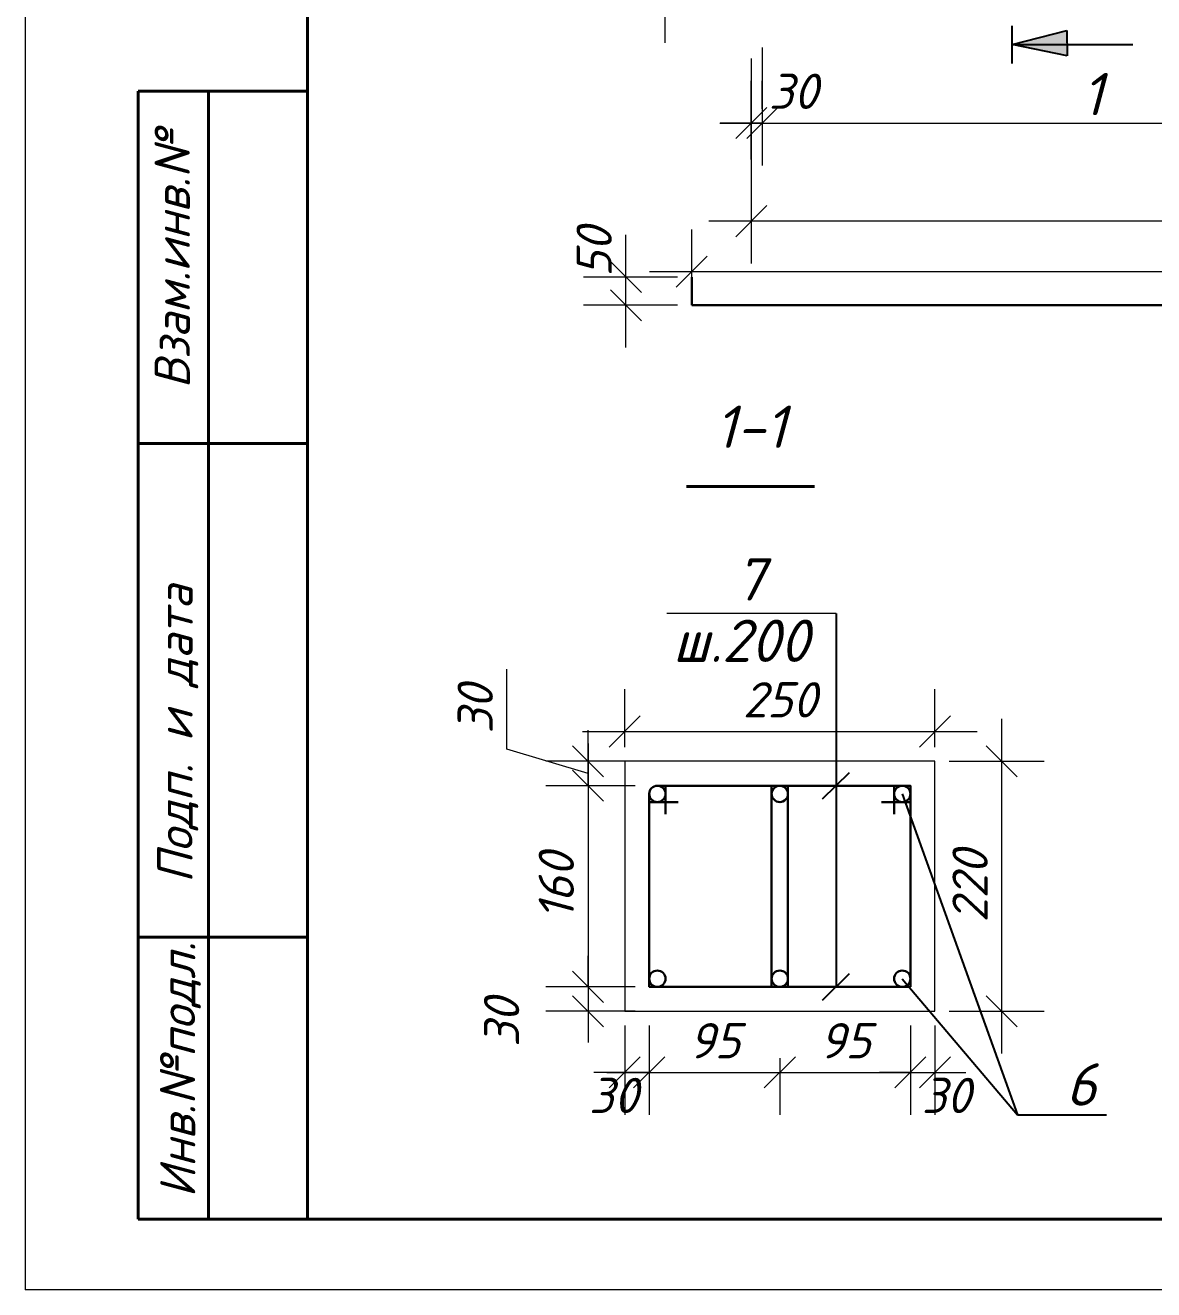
# Model space of a CAD drawing. Extents: x 108150 to 142535, y -18867 to -9422.
# Drawn here: x 140458.8 to 140538.9, y -16092.5 to -16002.8 of the extents above; entities that cross this region are included whole.
import ezdxf

# ---------------------------------------------------------------- set-up
doc = ezdxf.new("R2010")
doc.units = 0
doc.header["$MEASUREMENT"] = 0
doc.header["$PDMODE"] = 32
doc.header["$PDSIZE"] = 0.6
doc.linetypes.add('CENTER', pattern=[50.8, 31.75, -6.35, 6.35, -6.35])
for name, color, linetype, lineweight in [('Выносные', 8, 'Continuous', 15), ('надписи', 2, 'Continuous', 15), ('Основные', 4, 'Continuous', 40), ('Разм.', 8, 'Continuous', 15), ('Размер', 8, 'Continuous', 30), ('РАЗМЕРЫ', 8, 'Continuous', 30), ('Существующ', 7, 'Continuous', 15), ('Текст', 2, 'Continuous', 15)]:
    doc.layers.add(name, color=color, linetype=linetype, lineweight=lineweight)
doc.styles.add('ГОСТ', font='isocpeur.ttf', dxfattribs={"oblique": 15, "height": 2.5})
doc.styles.add('ГОСТ2.5', font='isocpeur.ttf', dxfattribs={"oblique": 15, "height": 2.5})
doc.styles.add('ГОСТ3', font='isocpeur.ttf', dxfattribs={"oblique": 15, "height": 3})
doc.dimstyles.new('100$0', dxfattribs={"dimtxt": 300, "dimasz": 200, "dimexe": 200, "dimexo": 200, "dimgap": 100, "dimtad": 1, "dimtxsty": 'Standard', "dimblk": 'OBLIQUE', "dimcen": -200, "dimclrd": 256, "dimclre": 256, "dimclrt": 256, "dimadec": 0, "dimazin": 0, "dimtfac": 1, "dimtmove": 0, "dimatfit": 1, "dimldrblk": 'OPEN90', "dimfxl": 1, "dimlwd": -1, "dimlwe": -1, "dimarcsym": 0})

# ---------------------------------------------------------------- blocks, each defined once
blk = doc.blocks.new('_Oblique')
at = {"color": 0, "linetype": 'ByBlock', "lineweight": -2}
blk.add_line((-0.5, -0.5), (0.5, 0.5), dxfattribs=at)
blk = doc.blocks.new('*D4336')
at = {"layer": 'Defpoints', "color": 0, "lineweight": 0, "ltscale": 0.5, "transparency": 16777216}
for p in [(140498.748, -16054.991), (140503.082, -16054.991), (140503.082, -16056.728)]:
    blk.add_point(p, dxfattribs=at)
at = {"layer": 'Разм.', "ltscale": 0.5, "transparency": 16777216}
for p, q in [((140492.998, -16054.134), (140492.998, -16048.464)), ((140498.748, -16054.991), (140498.748, -16052.791)), ((140498.748, -16055.859), (140492.998, -16054.134)), ((140502.082, -16054.991), (140495.748, -16054.991)), ((140498.748, -16056.728), (140498.748, -16054.991)), ((140498.748, -16056.728), (140498.748, -16054.991)), ((140502.082, -16056.728), (140495.748, -16056.728)), ((140498.748, -16056.728), (140498.748, -16058.928))]:
    blk.add_line(p, q, dxfattribs=at)
at = {"layer": 'Разм.', "ltscale": 0.5, "transparency": 16777216, "xscale": 2.2, "yscale": 2.2, "zscale": 2.2}
for p, rotation in [((140498.748, -16054.991), 270), ((140498.748, -16056.728), 90)]:
    blk.add_blockref('_Oblique', p, dxfattribs=dict(at, rotation=rotation))
at = {"layer": 'Разм.', "color": 2, "lineweight": 40, "ltscale": 0.5, "transparency": 16777216, "insert": (140490.748, -16051.299), "char_height": 2.5, "attachment_point": 5, "rotation": 90, "style": 'ГОСТ2.5'}
blk.add_mtext('30', dxfattribs=at)
blk = doc.blocks.new('*D4337')
at = {"layer": 'Defpoints', "color": 0, "lineweight": 0, "ltscale": 0.5, "transparency": 16777216}
for p in [(140503.082, -16070.991), (140498.748, -16072.728), (140503.082, -16072.728)]:
    blk.add_point(p, dxfattribs=at)
at = {"layer": 'Разм.', "ltscale": 0.5, "transparency": 16777216}
for p, q in [((140498.748, -16070.991), (140498.748, -16068.791)), ((140502.082, -16070.991), (140495.748, -16070.991)), ((140498.748, -16070.991), (140498.748, -16072.728)), ((140502.082, -16072.728), (140495.748, -16072.728)), ((140498.748, -16072.728), (140498.748, -16074.928))]:
    blk.add_line(p, q, dxfattribs=at)
at = {"layer": 'Разм.', "ltscale": 0.5, "transparency": 16777216, "xscale": 2.2, "yscale": 2.2, "zscale": 2.2}
for p, rotation in [((140498.748, -16070.991), 270), ((140498.748, -16072.728), 90)]:
    blk.add_blockref('_Oblique', p, dxfattribs=dict(at, rotation=rotation))
at = {"layer": 'Разм.', "color": 2, "lineweight": 40, "ltscale": 0.5, "transparency": 16777216, "insert": (140492.618, -16073.525), "char_height": 2.5, "attachment_point": 5, "rotation": 90, "style": 'ГОСТ2.5'}
blk.add_mtext('30', dxfattribs=at)
blk = doc.blocks.new('*D4338')
at = {"layer": 'Defpoints', "color": 0, "lineweight": 0, "ltscale": 0.5, "transparency": 16777216}
for p in [(140500.767, -16056.728), (140498.748, -16070.991), (140500.767, -16070.991)]:
    blk.add_point(p, dxfattribs=at)
at = {"layer": 'Разм.', "ltscale": 0.5, "transparency": 16777216}
for p, q in [((140498.748, -16053.728), (140498.748, -16073.991)), ((140499.767, -16056.728), (140495.748, -16056.728)), ((140499.767, -16070.991), (140495.748, -16070.991))]:
    blk.add_line(p, q, dxfattribs=at)
at = {"layer": 'Разм.', "ltscale": 0.5, "transparency": 16777216, "xscale": 2.2, "yscale": 2.2, "zscale": 2.2}
for p, rotation in [((140498.748, -16056.728), 90), ((140498.748, -16070.991), 270)]:
    blk.add_blockref('_Oblique', p, dxfattribs=dict(at, rotation=rotation))
at = {"layer": 'Разм.', "color": 2, "lineweight": 40, "ltscale": 0.5, "transparency": 16777216, "insert": (140496.498, -16063.859), "char_height": 2.5, "attachment_point": 5, "rotation": 90, "style": 'ГОСТ2.5'}
blk.add_mtext('160', dxfattribs=at)
blk = doc.blocks.new('*D4432')
at = {"layer": 'Defpoints', "color": 0, "lineweight": 0, "ltscale": 0.5, "transparency": 16777216}
for p in [(140523.346, -16054.991), (140528.085, -16054.991), (140523.346, -16072.728)]:
    blk.add_point(p, dxfattribs=at)
at = {"layer": 'Разм.', "ltscale": 0.5, "transparency": 16777216}
for p, q in [((140528.085, -16075.728), (140528.085, -16051.991)), ((140524.346, -16054.991), (140531.085, -16054.991)), ((140524.346, -16072.728), (140531.085, -16072.728))]:
    blk.add_line(p, q, dxfattribs=at)
at = {"layer": 'Разм.', "ltscale": 0.5, "transparency": 16777216, "xscale": 2.2, "yscale": 2.2, "zscale": 2.2}
for p, rotation in [((140528.085, -16054.991), 90), ((140528.085, -16072.728), 270)]:
    blk.add_blockref('_Oblique', p, dxfattribs=dict(at, rotation=rotation))
at = {"layer": 'Разм.', "color": 2, "lineweight": 40, "ltscale": 0.5, "transparency": 16777216, "insert": (140525.835, -16063.859), "char_height": 2.5, "attachment_point": 5, "rotation": 90, "style": 'ГОСТ2.5'}
blk.add_mtext('220', dxfattribs=at)
blk = doc.blocks.new('*D4339')
at = {"layer": 'Defpoints', "color": 0, "lineweight": 0, "ltscale": 0.5, "transparency": 16777216}
for p in [(140521.609, -16072.728), (140523.346, -16072.728), (140523.346, -16077.062)]:
    blk.add_point(p, dxfattribs=at)
at = {"layer": 'Разм.', "ltscale": 0.5, "transparency": 16777216}
for p, q in [((140521.609, -16073.728), (140521.609, -16080.062)), ((140523.346, -16073.728), (140523.346, -16080.062)), ((140521.609, -16077.062), (140519.409, -16077.062)), ((140521.609, -16077.062), (140523.346, -16077.062)), ((140523.346, -16077.062), (140525.546, -16077.062))]:
    blk.add_line(p, q, dxfattribs=at)
at = {"layer": 'Разм.', "ltscale": 0.5, "transparency": 16777216, "xscale": 2.2, "yscale": 2.2, "zscale": 2.2}
blk.add_blockref('_Oblique', (140521.609, -16077.062), dxfattribs=at)
at = {"layer": 'Разм.', "ltscale": 0.5, "transparency": 16777216, "xscale": 2.2, "yscale": 2.2, "zscale": 2.2, "rotation": 180}
blk.add_blockref('_Oblique', (140523.346, -16077.062), dxfattribs=at)
at = {"layer": 'Разм.', "color": 2, "lineweight": 40, "ltscale": 0.5, "transparency": 16777216, "insert": (140524.143, -16078.692), "char_height": 2.5, "attachment_point": 5, "style": 'ГОСТ2.5'}
blk.add_mtext('30', dxfattribs=at)
blk = doc.blocks.new('*D4340')
at = {"layer": 'Defpoints', "color": 0, "lineweight": 0, "ltscale": 0.5, "transparency": 16777216}
for p in [(140501.346, -16072.728), (140503.082, -16072.728), (140501.346, -16077.062)]:
    blk.add_point(p, dxfattribs=at)
at = {"layer": 'Разм.', "ltscale": 0.5, "transparency": 16777216}
for p, q in [((140501.346, -16073.728), (140501.346, -16080.062)), ((140503.082, -16073.728), (140503.082, -16080.062)), ((140501.346, -16077.062), (140499.146, -16077.062)), ((140503.082, -16077.062), (140501.346, -16077.062)), ((140503.082, -16077.062), (140505.282, -16077.062))]:
    blk.add_line(p, q, dxfattribs=at)
at = {"layer": 'Разм.', "ltscale": 0.5, "transparency": 16777216, "xscale": 2.2, "yscale": 2.2, "zscale": 2.2}
blk.add_blockref('_Oblique', (140501.346, -16077.062), dxfattribs=at)
at = {"layer": 'Разм.', "ltscale": 0.5, "transparency": 16777216, "xscale": 2.2, "yscale": 2.2, "zscale": 2.2, "rotation": 180}
blk.add_blockref('_Oblique', (140503.082, -16077.062), dxfattribs=at)
at = {"layer": 'Разм.', "color": 2, "lineweight": 40, "ltscale": 0.5, "transparency": 16777216, "insert": (140500.548, -16078.692), "char_height": 2.5, "attachment_point": 5, "style": 'ГОСТ2.5'}
blk.add_mtext('30', dxfattribs=at)
blk = doc.blocks.new('*D4341')
at = {"layer": 'Defpoints', "color": 0, "lineweight": 0, "ltscale": 0.5, "transparency": 16777216}
for p in [(140503.082, -16075.044), (140512.346, -16075.044), (140512.346, -16077.062)]:
    blk.add_point(p, dxfattribs=at)
at = {"layer": 'Разм.', "ltscale": 0.5, "transparency": 16777216}
for p, q in [((140503.082, -16076.044), (140503.082, -16080.062)), ((140512.346, -16076.044), (140512.346, -16080.062)), ((140500.082, -16077.062), (140515.346, -16077.062))]:
    blk.add_line(p, q, dxfattribs=at)
at = {"layer": 'Разм.', "ltscale": 0.5, "transparency": 16777216, "xscale": 2.2, "yscale": 2.2, "zscale": 2.2, "rotation": 180}
blk.add_blockref('_Oblique', (140503.082, -16077.062), dxfattribs=at)
at = {"layer": 'Разм.', "ltscale": 0.5, "transparency": 16777216, "xscale": 2.2, "yscale": 2.2, "zscale": 2.2}
blk.add_blockref('_Oblique', (140512.346, -16077.062), dxfattribs=at)
at = {"layer": 'Разм.', "color": 2, "lineweight": 40, "ltscale": 0.5, "transparency": 16777216, "insert": (140507.714, -16074.812), "char_height": 2.5, "attachment_point": 5, "style": 'ГОСТ2.5'}
blk.add_mtext('95', dxfattribs=at)
blk = doc.blocks.new('*D4433')
at = {"layer": 'Defpoints', "color": 0, "lineweight": 0, "ltscale": 0.5, "transparency": 16777216}
for p in [(140523.346, -16052.884), (140501.346, -16054.991), (140523.346, -16054.991)]:
    blk.add_point(p, dxfattribs=at)
at = {"layer": 'Разм.', "ltscale": 0.5, "transparency": 16777216}
for p, q in [((140501.346, -16053.991), (140501.346, -16049.884)), ((140523.346, -16053.991), (140523.346, -16049.884)), ((140498.346, -16052.884), (140526.346, -16052.884))]:
    blk.add_line(p, q, dxfattribs=at)
at = {"layer": 'Разм.', "ltscale": 0.5, "transparency": 16777216, "xscale": 2.2, "yscale": 2.2, "zscale": 2.2, "rotation": 180}
blk.add_blockref('_Oblique', (140501.346, -16052.884), dxfattribs=at)
at = {"layer": 'Разм.', "ltscale": 0.5, "transparency": 16777216, "xscale": 2.2, "yscale": 2.2, "zscale": 2.2}
blk.add_blockref('_Oblique', (140523.346, -16052.884), dxfattribs=at)
at = {"layer": 'Разм.', "color": 2, "lineweight": 40, "ltscale": 0.5, "transparency": 16777216, "insert": (140512.346, -16050.634), "char_height": 2.5, "attachment_point": 5, "style": 'ГОСТ2.5'}
blk.add_mtext('250', dxfattribs=at)
blk = doc.blocks.new('*D4434')
at = {"layer": 'Defpoints', "color": 0, "lineweight": 0, "ltscale": 0.5, "transparency": 16777216}
for p in [(140504.223, -15992.321), (140510.319, -15992.321), (140510.319, -16001.053)]:
    blk.add_point(p, dxfattribs=at)
at = {"layer": 'Разм.', "ltscale": 0.5, "transparency": 16777216}
for p, q in [((140504.223, -16004.053), (140504.223, -15989.321)), ((140509.319, -15992.321), (140501.223, -15992.321)), ((140509.319, -16001.053), (140501.223, -16001.053))]:
    blk.add_line(p, q, dxfattribs=at)
at = {"layer": 'Разм.', "ltscale": 0.5, "transparency": 16777216, "xscale": 2.2, "yscale": 2.2, "zscale": 2.2}
for p, rotation in [((140504.223, -15992.321), 90), ((140504.223, -16001.053), 270)]:
    blk.add_blockref('_Oblique', p, dxfattribs=dict(at, rotation=rotation))
at = {"layer": 'Разм.', "color": 2, "lineweight": 40, "ltscale": 0.5, "transparency": 16777216, "insert": (140501.973, -15996.687), "char_height": 2.5, "attachment_point": 5, "rotation": 90, "style": 'ГОСТ2.5'}
blk.add_mtext('250', dxfattribs=at)
blk = doc.blocks.new('*D4342')
at = {"layer": 'Defpoints', "color": 0, "lineweight": 0, "ltscale": 0.5, "transparency": 16777216}
for p in [(140510.319, -16004.152), (140578.056, -16004.152), (140510.319, -16016.692)]:
    blk.add_point(p, dxfattribs=at)
at = {"layer": 'Разм.', "ltscale": 0.5, "transparency": 16777216}
for p, q in [((140510.319, -16005.152), (140510.319, -16019.692)), ((140578.056, -16005.152), (140578.056, -16019.692)), ((140581.056, -16016.692), (140507.319, -16016.692))]:
    blk.add_line(p, q, dxfattribs=at)
at = {"layer": 'Разм.', "ltscale": 0.5, "transparency": 16777216, "xscale": 2.2, "yscale": 2.2, "zscale": 2.2, "rotation": 180}
blk.add_blockref('_Oblique', (140510.319, -16016.692), dxfattribs=at)
at = {"layer": 'Разм.', "ltscale": 0.5, "transparency": 16777216, "xscale": 2.2, "yscale": 2.2, "zscale": 2.2}
blk.add_blockref('_Oblique', (140578.056, -16016.692), dxfattribs=at)
at = {"layer": 'Разм.', "color": 2, "lineweight": 40, "ltscale": 0.5, "transparency": 16777216, "insert": (140544.188, -16014.442), "char_height": 2.5, "attachment_point": 5, "style": 'ГОСТ2.5'}
blk.add_mtext('1500', dxfattribs=at)
blk = doc.blocks.new('*D4345')
at = {"layer": 'Defpoints', "color": 0, "lineweight": 0, "ltscale": 0.5, "transparency": 16777216}
for p in [(140511.101, -16003.371), (140577.275, -16003.371), (140577.275, -16009.734)]:
    blk.add_point(p, dxfattribs=at)
at = {"layer": 'Разм.', "ltscale": 0.5, "transparency": 16777216}
for p, q in [((140511.101, -16004.371), (140511.101, -16012.734)), ((140577.275, -16004.371), (140577.275, -16012.734)), ((140508.101, -16009.734), (140580.275, -16009.734))]:
    blk.add_line(p, q, dxfattribs=at)
at = {"layer": 'Разм.', "ltscale": 0.5, "transparency": 16777216, "xscale": 2.2, "yscale": 2.2, "zscale": 2.2, "rotation": 180}
blk.add_blockref('_Oblique', (140511.101, -16009.734), dxfattribs=at)
at = {"layer": 'Разм.', "ltscale": 0.5, "transparency": 16777216, "xscale": 2.2, "yscale": 2.2, "zscale": 2.2}
blk.add_blockref('_Oblique', (140577.275, -16009.734), dxfattribs=at)
at = {"layer": 'Разм.', "color": 2, "lineweight": 40, "ltscale": 0.5, "transparency": 16777216, "insert": (140544.188, -16007.484), "char_height": 2.5, "attachment_point": 5, "style": 'ГОСТ2.5'}
blk.add_mtext('1440', dxfattribs=at)
blk = doc.blocks.new('*D4346')
at = {"layer": 'Defpoints', "color": 0, "lineweight": 0, "ltscale": 0.5, "transparency": 16777216}
for p in [(140510.319, -16009.734), (140511.101, -16009.734), (140510.319, -16013.308)]:
    blk.add_point(p, dxfattribs=at)
at = {"layer": 'Разм.', "ltscale": 0.5, "transparency": 16777216}
for p, q in [((140510.319, -16012.308), (140510.319, -16006.734)), ((140511.101, -16008.734), (140511.101, -16006.734)), ((140510.319, -16009.734), (140508.119, -16009.734)), ((140511.101, -16009.734), (140510.319, -16009.734)), ((140511.101, -16009.734), (140513.301, -16009.734))]:
    blk.add_line(p, q, dxfattribs=at)
at = {"layer": 'Разм.', "ltscale": 0.5, "transparency": 16777216, "xscale": 2.2, "yscale": 2.2, "zscale": 2.2}
blk.add_blockref('_Oblique', (140510.319, -16009.734), dxfattribs=at)
at = {"layer": 'Разм.', "ltscale": 0.5, "transparency": 16777216, "xscale": 2.2, "yscale": 2.2, "zscale": 2.2, "rotation": 180}
blk.add_blockref('_Oblique', (140511.101, -16009.734), dxfattribs=at)
at = {"layer": 'Разм.', "color": 2, "lineweight": 40, "ltscale": 0.5, "transparency": 16777216, "insert": (140513.301, -16007.484), "char_height": 2.5, "attachment_point": 5, "style": 'ГОСТ2.5'}
blk.add_mtext('30', dxfattribs=at)
blk = doc.blocks.new('*D4414')
at = {"layer": 'Defpoints', "color": 0, "lineweight": 0, "ltscale": 0.5, "transparency": 16777216}
for p in [(140512.346, -16075.044), (140521.609, -16075.044), (140521.609, -16077.062)]:
    blk.add_point(p, dxfattribs=at)
at = {"layer": 'Разм.', "ltscale": 0.5, "transparency": 16777216}
for p, q in [((140512.346, -16076.044), (140512.346, -16080.062)), ((140521.609, -16076.044), (140521.609, -16080.062)), ((140509.346, -16077.062), (140524.609, -16077.062))]:
    blk.add_line(p, q, dxfattribs=at)
at = {"layer": 'Разм.', "ltscale": 0.5, "transparency": 16777216, "xscale": 2.2, "yscale": 2.2, "zscale": 2.2, "rotation": 180}
blk.add_blockref('_Oblique', (140512.346, -16077.062), dxfattribs=at)
at = {"layer": 'Разм.', "ltscale": 0.5, "transparency": 16777216, "xscale": 2.2, "yscale": 2.2, "zscale": 2.2}
blk.add_blockref('_Oblique', (140521.609, -16077.062), dxfattribs=at)
at = {"layer": 'Разм.', "color": 2, "lineweight": 40, "ltscale": 0.5, "transparency": 16777216, "insert": (140516.977, -16074.812), "char_height": 2.5, "attachment_point": 5, "style": 'ГОСТ2.5'}
blk.add_mtext('95', dxfattribs=at)
blk = doc.blocks.new('*D4420')
at = {"layer": 'Defpoints', "color": 0, "lineweight": 0, "ltscale": 0.5, "transparency": 16777216}
for p in [(140506.101, -16020.275), (140506.101, -16022.658), (140582.275, -16022.658)]:
    blk.add_point(p, dxfattribs=at)
at = {"layer": 'Разм.', "ltscale": 0.5, "transparency": 16777216}
for p, q in [((140506.101, -16021.658), (140506.101, -16017.275)), ((140582.275, -16021.658), (140582.275, -16017.275)), ((140585.275, -16020.275), (140503.101, -16020.275))]:
    blk.add_line(p, q, dxfattribs=at)
at = {"layer": 'Разм.', "ltscale": 0.5, "transparency": 16777216, "xscale": 2.2, "yscale": 2.2, "zscale": 2.2, "rotation": 180}
blk.add_blockref('_Oblique', (140506.101, -16020.275), dxfattribs=at)
at = {"layer": 'Разм.', "ltscale": 0.5, "transparency": 16777216, "xscale": 2.2, "yscale": 2.2, "zscale": 2.2}
blk.add_blockref('_Oblique', (140582.275, -16020.275), dxfattribs=at)
at = {"layer": 'Разм.', "color": 2, "lineweight": 40, "ltscale": 0.5, "transparency": 16777216, "insert": (140544.188, -16018.408), "char_height": 2.5, "attachment_point": 5, "style": 'ГОСТ2.5'}
blk.add_mtext('1700', dxfattribs=at)
blk = doc.blocks.new('*D4421')
at = {"layer": 'Defpoints', "color": 0, "lineweight": 0, "ltscale": 0.5, "transparency": 16777216}
for p in [(140501.429, -16020.658), (140506.101, -16020.658), (140506.101, -16022.658)]:
    blk.add_point(p, dxfattribs=at)
at = {"layer": 'Разм.', "ltscale": 0.5, "transparency": 16777216}
for p, q in [((140501.429, -16025.658), (140501.429, -16017.658)), ((140505.101, -16020.658), (140498.429, -16020.658)), ((140505.101, -16022.658), (140498.429, -16022.658))]:
    blk.add_line(p, q, dxfattribs=at)
at = {"layer": 'Разм.', "ltscale": 0.5, "transparency": 16777216, "xscale": 2.2, "yscale": 2.2, "zscale": 2.2}
for p, rotation in [((140501.429, -16020.658), 90), ((140501.429, -16022.658), 270)]:
    blk.add_blockref('_Oblique', p, dxfattribs=dict(at, rotation=rotation))
at = {"layer": 'Разм.', "color": 2, "lineweight": 40, "ltscale": 0.5, "transparency": 16777216, "insert": (140499.179, -16018.877), "char_height": 2.5, "attachment_point": 5, "rotation": 90, "style": 'ГОСТ2.5'}
blk.add_mtext('50', dxfattribs=at)

msp = doc.modelspace()

# ---------------------------------------------------------------- hatches: boundary and pattern name
at = {"layer": 'Размер', "linetype": 'CENTER', "lineweight": 25, "ltscale": 0.5}
msp.add_hatch(color=2, dxfattribs=at).paths.add_polyline_path([(140528.8234, -16004.1638), (140532.7097, -16004.9637), (140532.705, -16004.1422)])
at = {"layer": 'РАЗМЕРЫ', "lineweight": 25, "ltscale": 0.5}
msp.add_hatch(color=2, dxfattribs=at).paths.add_polyline_path([(140532.705, -16004.1348), (140532.6995, -16003.1749), (140528.8234, -16004.1638)])

# ---------------------------------------------------------------- linework, layer by layer
at = {"color": 4, "lineweight": 30, "ltscale": 25}
for q in [(140506.1009, -16020.6583), (140582.2745, -16022.6583)]:
    msp.add_line((140506.1009, -16022.6583), q, dxfattribs=at)
at = {"color": 2, "lineweight": 40}
msp.add_line((140505.7273, -16035.519), (140514.8051, -16035.519), dxfattribs=at)
msp.add_line((140516.3308, -16044.5212), (140516.3308, -16070.9909))
at = {"layer": 'Выносные'}
for p in [(140458.8434, -15795.4701), (140458.8434, -15795.4701), (140878.8434, -16092.4701), (140878.8434, -16092.4701)]:
    msp.add_line(p, (140458.8434, -16092.4701), dxfattribs=at)
at = {"layer": 'Основные'}
for p, q in [((140478.8434, -15800.4701), (140478.8434, -16087.4701)), ((140478.8434, -15800.4701), (140478.8434, -16087.4701)), ((140478.8434, -16007.4701), (140466.8434, -16007.4701)), ((140466.8434, -16007.4701), (140466.8434, -16087.4701)), ((140478.8434, -16007.4701), (140466.8434, -16007.4701)), ((140466.8434, -16007.4701), (140466.8434, -16087.4701)), ((140471.8434, -16007.4701), (140471.8434, -16087.4701)), ((140471.8434, -16007.4701), (140471.8434, -16087.4701)), ((140478.8434, -16032.4701), (140466.8434, -16032.4701)), ((140478.8434, -16032.4701), (140466.8434, -16032.4701)), ((140478.8434, -16067.4701), (140466.8434, -16067.4701)), ((140478.8434, -16067.4701), (140466.8434, -16067.4701)), ((140478.8434, -16087.4701), (140466.8434, -16087.4701)), ((140478.8434, -16087.4701), (140466.8434, -16087.4701)), ((140873.8434, -16087.4701), (140478.8434, -16087.4701)), ((140873.8434, -16087.4701), (140478.8434, -16087.4701))]:
    msp.add_line(p, q, dxfattribs=at)
at = {"layer": 'Основные', "lineweight": 30}
for p, q in [((140504.2403, -16056.7278), (140504.2403, -16058.7575)), ((140511.7666, -16056.7278), (140511.7666, -16070.9909)), ((140512.9245, -16056.7278), (140512.9245, -16070.9909)), ((140520.4508, -16056.7278), (140520.4508, -16058.7575)), ((140505.1282, -16057.8857), (140503.0824, -16057.8857)), ((140519.5628, -16057.8857), (140521.6087, -16057.8857))]:
    msp.add_line(p, q, dxfattribs=at)
at = {"layer": 'Основные', "lineweight": 15}
msp.add_lwpolyline([(140501.3455, -16072.7278), (140523.3455, -16072.7278), (140523.3455, -16054.9909), (140501.3455, -16054.9909)], close=True, dxfattribs=at)
at = {"layer": 'Основные', "lineweight": 30}
msp.add_lwpolyline([(140503.0824, -16057.3067), (140503.0824, -16070.9909), (140521.6087, -16070.9909), (140521.6087, -16056.7278), (140503.6613, -16056.7278)], dxfattribs=at)
for centre in [(140503.6613, -16057.3067), (140512.3455, -16057.3067), (140521.0297, -16057.3067), (140503.6613, -16070.412), (140512.3455, -16070.412), (140521.0297, -16070.412)]:
    msp.add_circle(centre, 0.5789, dxfattribs=at)
at = {"layer": 'Размер', "color": 2, "linetype": 'CENTER', "lineweight": 25, "ltscale": 0.5}
msp.add_line((140532.6995, -16003.1749), (140532.7097, -16004.9637), dxfattribs=at)
at = {"layer": 'Размер', "color": 2, "linetype": 'ByBlock', "lineweight": 25, "ltscale": 0.5}
msp.add_line((140532.7097, -16004.9637), (140528.8234, -16004.1638), dxfattribs=at)
at = {"layer": 'РАЗМЕРЫ', "color": 2, "lineweight": 25, "ltscale": 0.5}
for p, q in [((140528.822, -16005.5089), (140528.822, -16002.8314)), ((140528.8234, -16004.1638), (140537.3816, -16004.1638))]:
    msp.add_line(p, q, dxfattribs=at)
at = {"layer": 'РАЗМЕРЫ', "color": 8, "lineweight": 25, "ltscale": 0.5}
for p, q in [((140528.8234, -16004.1638), (140532.6995, -16003.1749)), ((140515.3701, -16057.6639), (140517.2915, -16055.7917)), ((140521.0297, -16057.3067), (140529.1954, -16080.0689)), ((140515.3701, -16071.927), (140517.2915, -16070.0548)), ((140521.0297, -16070.412), (140529.1954, -16080.0689)), ((140529.1954, -16080.0689), (140535.5067, -16080.0689))]:
    msp.add_line(p, q, dxfattribs=at)
at = {"layer": 'Существующ'}
msp.add_line((140516.3308, -16044.5212), (140504.3438, -16044.5212), dxfattribs=at)

# ---------------------------------------------------------------- texts
at = {"layer": 'надписи', "ltscale": 3, "style": 'ГОСТ3', "oblique": 15}
msp.add_text('1', height=3, rotation=0.159337, dxfattribs=at).set_placement((140533.7622, -16009.1798, -1531.6693))
at = {"layer": 'Текст', "style": 'ГОСТ', "oblique": 15}
for s, p in [('Взам.инв.№', (140470.513, -16028.5637)), ('Взам.инв.№', (140470.513, -16028.5637)), ('Подп. и дата', (140470.7107, -16063.6401)), ('Подп. и дата', (140470.7107, -16063.6401)), ('Инв.№подл.', (140470.8948, -16085.9489)), ('Инв.№подл.', (140470.8948, -16085.9489))]:
    msp.add_text(s, height=2.5, rotation=90, dxfattribs=at).set_placement(p)
at = {"layer": 'Текст', "style": 'ГОСТ3', "oblique": 15}
for s, p in [('1-1', (140507.7441, -16032.7721)), ('7', (140509.161, -16043.5945)), ('ш.200', (140504.7583, -16047.9479)), ('6', (140532.622, -16079.4162))]:
    msp.add_text(s, height=3, dxfattribs=at).set_placement(p)

# ---------------------------------------------------------------- dimensions: what is measured, and where the dimension line sits
at = {"layer": 'Разм.', "color": 8, "lineweight": 40, "ltscale": 0.5}
for base, p1, p2, angle, text, picture, middle in [((140504.2226, -15992.321), (140510.3193, -16001.0526), (140510.3193, -15992.321), 90, '250', '*D4434', (140501.9726, -15996.6868)), ((140498.748, -16054.9909), (140503.0824, -16056.7278), (140503.0824, -16054.9909), 270, '30', '*D4336', (140490.748, -16053.1343)), ((140528.0851, -16054.9909), (140523.3455, -16072.7278), (140523.3455, -16054.9909), 90, '220', '*D4432', (140525.8351, -16063.8593)), ((140498.748, -16070.9909), (140500.7666, -16056.7278), (140500.7666, -16070.9909), 90, '160', '*D4338', (140496.498, -16063.8593))]:
    dim = msp.add_linear_dim(base=base, p1=p1, p2=p2, angle=angle, text=text, dimstyle='100$0', override={"dimtxt": 3.5, "dimasz": 2.2, "dimexe": 3, "dimexo": 1, "dimgap": 1, "dimdec": 0, "dimlfac": 50, "dimtxsty": 'ГОСТ2.5', "dimcen": 2.5, "dimdle": 3, "dimclrt": 2, "dimtdec": 0, "dimtmove": 1, "dimatfit": 3, "dimfxl": 2.5}, dxfattribs=at)
    dim.commit()
    dim.dimension.update_dxf_attribs({"geometry": picture, "text_midpoint": middle})
for base, p1, p2, text, picture, middle in [((140577.2745, -16009.7345), (140511.1009, -16003.3707), (140577.2745, -16003.3707), '1440', '*D4345', (140544.1877, -16007.4845)), ((140523.3455, -16052.8838), (140501.3455, -16054.9909), (140523.3455, -16054.9909), '250', '*D4433', (140512.3455, -16050.6338)), ((140512.3455, -16077.0621), (140503.0824, -16075.0435), (140512.3455, -16075.0435), '95', '*D4341', (140507.7139, -16074.8121)), ((140521.6087, -16077.0621), (140512.3455, -16075.0435), (140521.6087, -16075.0435), '95', '*D4414', (140516.9771, -16074.8121))]:
    dim = msp.add_linear_dim(base=base, p1=p1, p2=p2, text=text, dimstyle='100$0', override={"dimtxt": 3.5, "dimasz": 2.2, "dimexe": 3, "dimexo": 1, "dimgap": 1, "dimdec": 0, "dimlfac": 50, "dimtxsty": 'ГОСТ2.5', "dimcen": 2.5, "dimdle": 3, "dimclrt": 2, "dimtdec": 0, "dimtmove": 1, "dimatfit": 3, "dimfxl": 2.5}, dxfattribs=at)
    dim.commit()
    dim.dimension.update_dxf_attribs({"geometry": picture, "text_midpoint": middle})
for base, p1, p2, text, picture, middle in [((140510.3193, -16016.6918), (140578.0561, -16004.1523), (140510.3193, -16004.1523), '1500', '*D4342', (140544.1877, -16016.6918)), ((140510.3193, -16009.7345), (140511.1009, -16009.7345), (140510.3193, -16013.3081), '30', '*D4346', (140513.3009, -16009.7345)), ((140506.1009, -16020.2745), (140582.2745, -16022.6583), (140506.1009, -16022.6583), '1700', '*D4420', (140544.1877, -16020.6583)), ((140501.3455, -16077.0621), (140503.0824, -16072.7278), (140501.3455, -16072.7278), '30', '*D4340', (140500.5483, -16080.9424))]:
    dim = msp.add_linear_dim(base=base, p1=p1, p2=p2, text=text, dimstyle='100$0', override={"dimtxt": 3.5, "dimasz": 2.2, "dimexe": 3, "dimexo": 1, "dimgap": 1, "dimdec": 0, "dimlfac": 50, "dimtxsty": 'ГОСТ2.5', "dimcen": 2.5, "dimdle": 3, "dimclrt": 2, "dimtdec": 0, "dimtmove": 1, "dimatfit": 3, "dimfxl": 2.5}, dxfattribs=at)
    dim.commit()
    dim.dimension.update_dxf_attribs({"geometry": picture, "text_midpoint": middle, "dimtype": 160})
for base, p1, p2, angle, text, picture, middle in [((140501.4287, -16020.6583), (140506.1009, -16022.6583), (140506.1009, -16020.6583), 90, '50', '*D4421', (140501.4287, -16018.8767)), ((140498.748, -16072.7278), (140503.0824, -16070.9909), (140503.0824, -16072.7278), 90, '30', '*D4337', (140494.8677, -16073.525)), ((140523.3455, -16077.0621), (140521.6087, -16072.7278), (140523.3455, -16072.7278), 180, '30', '*D4339', (140524.1427, -16080.9424))]:
    dim = msp.add_linear_dim(base=base, p1=p1, p2=p2, angle=angle, text=text, dimstyle='100$0', override={"dimtxt": 3.5, "dimasz": 2.2, "dimexe": 3, "dimexo": 1, "dimgap": 1, "dimdec": 0, "dimlfac": 50, "dimtxsty": 'ГОСТ2.5', "dimcen": 2.5, "dimdle": 3, "dimclrt": 2, "dimtdec": 0, "dimtmove": 1, "dimatfit": 3, "dimfxl": 2.5}, dxfattribs=at)
    dim.commit()
    dim.dimension.update_dxf_attribs({"geometry": picture, "text_midpoint": middle, "dimtype": 160})

doc.saveas('drawing.dxf')
